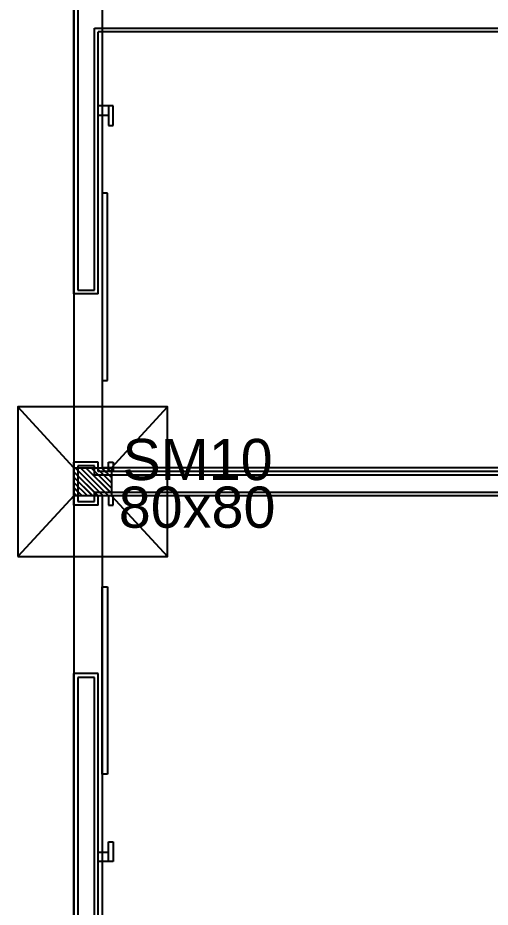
# Model space of a CAD drawing. Header units: millimetres. Extents: x 2317 to 2736, y 1295 to 1343.
# Drawn here: x 2509.52 to 2514.06, y 1315.44 to 1323.99 of the extents above; entities that cross this region are included whole.
import ezdxf

# ---------------------------------------------------------------- set-up
doc = ezdxf.new("R2010")
doc.units = ezdxf.units.MM
for name, color, linetype in [('ARQUITETONICO', 8, 'Continuous'), ('BL-CRM-03', 7, 'Continuous'), ('PILARES', 1, 'Continuous'), ('sapatas', 4, 'Continuous'), ('VIGAS', 5, 'Continuous')]:
    doc.layers.add(name, color=color, linetype=linetype)
doc.layers.add('LC-Textos', color=3, linetype='Continuous', lineweight=20)
doc.styles.add('Arial', font='arial.ttf')

# ---------------------------------------------------------------- blocks, each defined once
blk = doc.blocks.new('1')
h = blk.add_hatch()
h.set_pattern_fill('JIS_LC_20', color=256, scale=0.001, angle=-90, style=0)
h.set_pattern_definition([(315, (-1321.90645, 2662.98045), (0.01414213562, 0.01414213562), []), (315, (-1321.90645, 2662.98005), (0.01414213562, 0.01414213562), [])])
h.paths.add_polyline_path([(0.5, -0.2589), (0.5, -0.1839), (0.3, -0.1839), (0.3, -0.2589)])
h.paths.add_polyline_path([(0.5, -0.1839), (0.5, -0.1089), (0.3, -0.1089), (0.3, -0.1839)])
at = {"layer": 'PILARES'}
blk.add_lwpolyline([(0.5, -0.1089), (0.5, -0.2589), (0.3, -0.2589), (0.3, -0.1089)], close=True, dxfattribs=at)
at = {"layer": 'sapatas'}
for p, q in [((0.3, -0.1089), (0, 0.2161)), ((0.5, -0.1089), (0.8, 0.2161)), ((0.3, -0.2589), (0, -0.5839)), ((0.5, -0.2589), (0.8, -0.5839))]:
    blk.add_line(p, q, dxfattribs=at)
blk.add_lwpolyline([(0, -0.5839), (0.8, -0.5839), (0.8, 0.2161), (0, 0.2161)], close=True, dxfattribs=at)
at = {"layer": 'VIGAS'}
for p, q in [((0.3, 4.6511), (0.3, -4.0329)), ((0.45, 4.6511), (0.45, -0.1089)), ((4.277, -0.1089), (0.45, -0.1089)), ((4.277, -0.2589), (0.45, -0.2589)), ((0.45, -0.2589), (0.45, -4.0329))]:
    blk.add_line(p, q, dxfattribs=at)
at = {"layer": 'LC-Textos', "char_height": 0.22, "attachment_point": 7, "line_spacing_factor": 0.798, "style": 'Arial'}
for s, insert, width in [('SM10', (0.5588, -0.1778), 0.528), ('80x80', (0.5394, -0.4326), 2.112)]:
    blk.add_mtext(s, dxfattribs=dict(at, insert=insert, width=width))

msp = doc.modelspace()

# ---------------------------------------------------------------- linework, layer by layer
at = {"layer": 'ARQUITETONICO'}
for p, q in [((2510.06, 1321.3378), (2510.06, 1326.7018)), ((2510.096, 1326.6658), (2510.096, 1321.3738)), ((2510.258, 1321.3738), (2510.258, 1323.8938)), ((2510.258, 1323.8938), (2517.2546, 1323.8938)), ((2517.2186, 1323.8578), (2510.294, 1323.8578)), ((2510.294, 1321.3378), (2510.294, 1323.8578)), ((2510.438, 1323.1468), (2510.294, 1323.1468)), ((2510.393, 1323.1468), (2510.393, 1322.9578)), ((2510.438, 1322.9578), (2510.438, 1323.1468)), ((2510.294, 1323.0568), (2510.393, 1323.0568)), ((2510.393, 1322.9578), (2510.438, 1322.9578)), ((2510.33, 1322.3041), (2510.33, 1320.5041)), ((2510.384, 1322.3041), (2510.33, 1322.3041)), ((2510.384, 1320.5041), (2510.384, 1322.3041)), ((2510.294, 1321.3378), (2510.06, 1321.3378)), ((2510.096, 1321.3738), (2510.258, 1321.3738)), ((2510.33, 1320.5041), (2510.384, 1320.5041)), ((2510.06, 1319.3038), (2510.06, 1319.7178)), ((2510.294, 1319.7178), (2510.06, 1319.7178)), ((2510.258, 1319.6818), (2510.096, 1319.6818)), ((2510.096, 1319.6818), (2510.096, 1319.3398)), ((2510.258, 1319.5918), (2510.258, 1319.6818)), ((2510.294, 1319.6278), (2510.294, 1319.7178)), ((2510.393, 1319.6278), (2510.393, 1319.7178)), ((2510.393, 1319.7178), (2510.438, 1319.7178)), ((2510.438, 1319.7178), (2510.438, 1319.6278)), ((2517.2546, 1319.5918), (2510.258, 1319.5918)), ((2517.2186, 1319.6278), (2510.294, 1319.6278)), ((2510.258, 1319.3398), (2510.258, 1319.4298)), ((2510.258, 1319.4298), (2514.9686, 1319.4298)), ((2510.096, 1319.3398), (2510.258, 1319.3398)), ((2514.9326, 1319.3938), (2510.294, 1319.3938)), ((2510.294, 1319.3038), (2510.294, 1319.3938)), ((2510.393, 1319.3938), (2510.393, 1319.3038)), ((2510.438, 1319.3038), (2510.438, 1319.3938)), ((2510.294, 1319.3038), (2510.06, 1319.3038)), ((2510.393, 1319.3038), (2510.438, 1319.3038)), ((2510.33, 1316.7175), (2510.33, 1318.5175)), ((2510.33, 1318.5175), (2510.384, 1318.5175)), ((2510.384, 1318.5175), (2510.384, 1316.7175)), ((2510.06, 1314.9001), (2510.06, 1317.6838)), ((2510.294, 1317.6838), (2510.06, 1317.6838)), ((2510.258, 1317.6478), (2510.096, 1317.6478)), ((2510.096, 1317.6478), (2510.096, 1314.9361)), ((2510.258, 1314.9361), (2510.258, 1317.6478)), ((2510.294, 1314.9001), (2510.294, 1317.6838)), ((2510.384, 1316.7175), (2510.33, 1316.7175)), ((2510.393, 1315.8748), (2510.393, 1316.0638)), ((2510.393, 1316.0638), (2510.438, 1316.0638)), ((2510.438, 1316.0638), (2510.438, 1315.8748)), ((2510.294, 1315.9648), (2510.393, 1315.9648)), ((2510.438, 1315.8748), (2510.294, 1315.8748))]:
    msp.add_line(p, q, dxfattribs=at)

# ---------------------------------------------------------------- block references
at = {"layer": 'BL-CRM-03', "xscale": 1.8, "yscale": 1.8, "zscale": 1.8}
msp.add_blockref('1', (2509.52, 1319.8599), dxfattribs=at)

doc.saveas('drawing.dxf')
